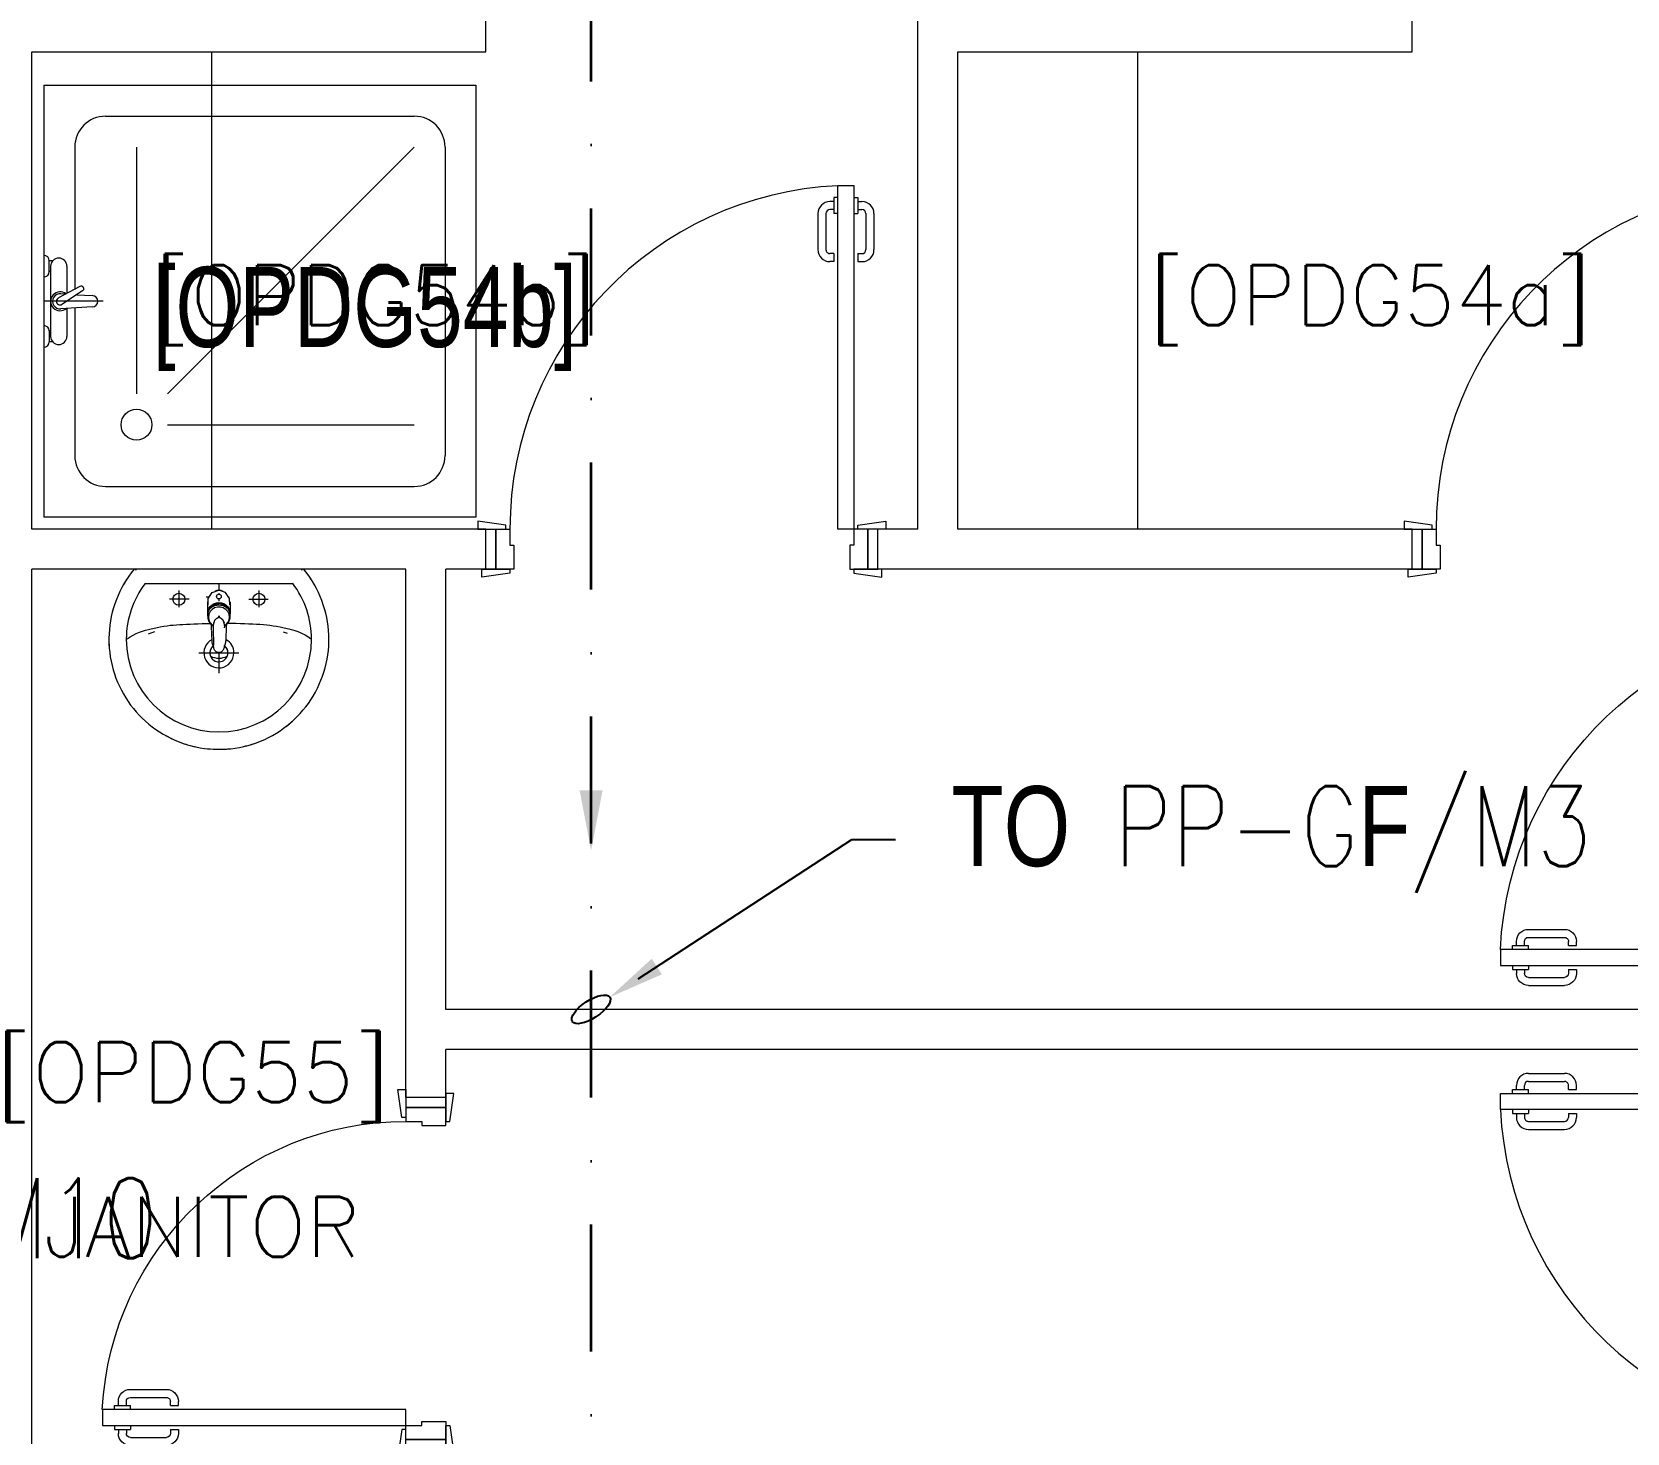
# Model space of a CAD drawing. Header units: inches. Extents: x -12418 to 57169, y -29325 to 19878.
# Drawn here: x 15618 to 19606, y 3880 to 7383 of the extents above; entities that cross this region are included whole.
import ezdxf
from ezdxf import colors
from ezdxf.entities.mleader import LeaderData, LeaderLine
from ezdxf.math import Vec2, Vec3

# ---------------------------------------------------------------- set-up
doc = ezdxf.new("R2010")
doc.units = ezdxf.units.IN
doc.header["$LTSCALE"] = 25
doc.header["$MEASUREMENT"] = 0
doc.linetypes.add('DASHDOT', pattern=[25.4, 12.7, -6.35, 0, -6.35])
doc.linetypes.add('HIDDEN', pattern=[9.525, 6.35, -3.175])
doc.layers.get('0').update_dxf_attribs({"color": 8})
for name, color, linetype, lineweight in [('00-Ground Floor$0$72_EGR_BASE_TEXT', 252, 'Continuous', 5), ('00-Ground Floor$0$LOADING', 253, 'Continuous', 5), ('00-Ground Floor$0$P-SANR-FIXT', 6, 'Continuous', 18), ('00-Ground Floor$0$P-SANR-FIXT-1', 6, 'Continuous', 13), ('00-Ground Floor$0$SANIT', 250, 'Continuous', 5), ('00-Ground Floor$0$Walls', 251, 'Continuous', 5), ('00-Ground Floor$0$Wooden Joinery', 251, 'Continuous', 5), ('E-LITE-CIRC @ 100', 6, 'Continuous', 25), ('E-LITE-CLNG-CNDT', 6, 'DASHDOT', 35), ('E-POWR-CLNG-CNDT', 6, 'DASHDOT', 35), ('E-POWR-FLOR-CNDT @ 100', 6, 'HIDDEN', 25)]:
    doc.layers.add(name, color=color, linetype=linetype, lineweight=lineweight)
doc.layers.add('00-Ground Floor$0$Meubles', color=7, linetype='Continuous', lineweight=5, true_color=0xa6b1d3)
doc.styles.add('00-Ground Floor$0$SIMPLEX', font='SIMPLEX.shx', dxfattribs={"height": 150})
doc.styles.add('00-Ground Floor$0$X3G_ENTITY_2587F5', font='swisscl.ttf', dxfattribs={"height": 200})
doc.styles.add('DC_Simplex', font='SIMPLEX.shx', dxfattribs={"width": 0.7})

# ---------------------------------------------------------------- blocks, each defined once
blk = doc.blocks.new('00-Ground Floor$0$A$C72370EFE')
at = {"layer": '00-Ground Floor$0$Wooden Joinery'}
for p, q in [((-0.01, -0.03), (-0.01, -0.07)), ((0, -0.03), (-0.01, -0.03)), ((0.04, -0.03), (0.05, -0.03)), ((0.05, -0.03), (0.05, -0.07)), ((-0.05, -0.07), (-0.05, -0.16)), ((-0.03, -0.07), (-0.03, -0.16)), ((-0.01, -0.04), (-0.02, -0.04)), ((-0.01, -0.06), (-0.02, -0.06)), ((0, -0.07), (-0.01, -0.07)), ((0.04, -0.07), (0.05, -0.07)), ((0.05, -0.04), (0.06, -0.04)), ((0.05, -0.06), (0.06, -0.06)), ((0.07, -0.07), (0.07, -0.16)), ((0.09, -0.07), (0.09, -0.16)), ((-0.01, -0.17), (-0.02, -0.17)), ((-0.01, -0.19), (-0.02, -0.19)), ((-0.01, -0.17), (-0.01, -0.19)), ((0.05, -0.17), (0.06, -0.17)), ((0.05, -0.17), (0.05, -0.19)), ((0.05, -0.19), (0.06, -0.19))]:
    blk.add_line(p, q, dxfattribs=at)
for centre, radius, start, end in [((-0.02, -0.07), 0.03, 90, 180), ((-0.02, -0.07), 0.01, 90, 180), ((0.06, -0.07), 0.03, 0, 90), ((0.06, -0.07), 0.01, 0, 90), ((-0.02, -0.16), 0.03, 180, 270), ((-0.02, -0.16), 0.01, 180, 270), ((0.06, -0.16), 0.01, 270, 0), ((0.06, -0.16), 0.03, 270, 0)]:
    blk.add_arc(centre, radius, start, end, dxfattribs=at)
blk = doc.blocks.new('00-Ground Floor$0$A$C5DAD61B4')
at = {"layer": '00-Ground Floor$0$Wooden Joinery'}
for points in [[(80, 959.1), (80, 969.1), (10, 979.1), (10, 959.1)], [(940, 959.1), (940, 969.1), (1010, 979.1), (1010, 959.1)], [(70, 859.1), (70, 849.1), (0, 839.1), (0, 859.1)], [(120, 859.1), (120, 0), (80, 0), (80, 859.1)], [(950, 859.1), (950, 849.1), (1020, 839.1), (1020, 859.1)]]:
    blk.add_lwpolyline(points, close=True, dxfattribs=at)
for points in [[(45, 859.1), (45, 959.1), (20, 959.1), (20, 859.1), (45, 859.1)], [(45, 859.1), (80, 859.1), (80, 899.1), (90, 899.1), (90, 959.1), (45, 959.1), (45, 859.1)], [(975, 859.1), (940, 859.1), (940, 899.1), (930, 899.1), (930, 959.1), (975, 959.1), (975, 859.1)], [(975, 859.1), (975, 959.1), (1000, 959.1), (1000, 859.1), (975, 859.1)]]:
    blk.add_lwpolyline(points, dxfattribs=at)
blk.add_arc((80, 859.1), 860, 272.666, 0, dxfattribs=at)
at = {"layer": '00-Ground Floor$0$Wooden Joinery', "xscale": 999.9999999998854, "yscale": 999.9999999998854, "zscale": 999.9999999998854, "rotation": 180}
blk.add_blockref('00-Ground Floor$0$A$C72370EFE', (120, 0), dxfattribs=at)
blk = doc.blocks.new('00-Ground Floor$0$A$C5FCA3E6B')
at = {"layer": '00-Ground Floor$0$Wooden Joinery'}
for points in [[(80, 858.9), (80, 868.9), (10, 878.9), (10, 858.9)], [(840, 858.9), (840, 868.9), (910, 878.9), (910, 858.9)], [(70, 758.9), (70, 748.9), (0, 738.9), (0, 758.9)], [(120, 758.9), (120, 0), (80, 0), (80, 758.9)], [(850, 758.9), (850, 748.9), (920, 738.9), (920, 758.9)]]:
    blk.add_lwpolyline(points, close=True, dxfattribs=at)
for points in [[(45, 758.9), (45, 858.9), (20, 858.9), (20, 758.9), (45, 758.9)], [(45, 758.9), (80, 758.9), (80, 798.9), (90, 798.9), (90, 858.9), (45, 858.9), (45, 758.9)], [(875, 758.9), (840, 758.9), (840, 798.9), (830, 798.9), (830, 858.9), (875, 858.9), (875, 758.9)], [(875, 758.9), (875, 858.9), (900, 858.9), (900, 758.9), (875, 758.9)]]:
    blk.add_lwpolyline(points, dxfattribs=at)
blk.add_arc((80, 758.9), 760, 273.0171, 0, dxfattribs=at)
at = {"layer": '00-Ground Floor$0$Wooden Joinery', "xscale": 999.9999999998854, "yscale": 999.9999999998854, "zscale": 999.9999999998854, "rotation": 180}
blk.add_blockref('00-Ground Floor$0$A$C72370EFE', (120, 0), dxfattribs=at)
blk = doc.blocks.new('00-Ground Floor$0$FP_138-161_A_00_GFL_-0_080_Einreichung_Grundrisse_100')
at = {"layer": '00-Ground Floor$0$P-SANR-FIXT'}
blk.add_line((-0.0044, -0.0019), (-0.0045, -0.0021), dxfattribs=at)
at = {"layer": '00-Ground Floor$0$P-SANR-FIXT', "flags": 128}
blk.add_lwpolyline([(-0.0057, -0.0037), (-0.0058, -0.0039), (-0.006, -0.004)], dxfattribs=at)
blk = doc.blocks.new('00-Ground Floor$0$FP_139-161_A_00_GFL_-0_080_Einreichung_Grundrisse_100')
at = {"layer": '00-Ground Floor$0$P-SANR-FIXT'}
blk.add_line((0.0045, -0.0022), (0.0044, -0.002), dxfattribs=at)
at = {"layer": '00-Ground Floor$0$P-SANR-FIXT', "flags": 128}
blk.add_lwpolyline([(0.006, -0.004), (0.0059, -0.0039), (0.0057, -0.0038)], dxfattribs=at)
blk = doc.blocks.new('00-Ground Floor$0$IS_Ceraplus_B8204_BIM_BG _1_ - B8204AA - CERAPLUS single lever basin mixer with pop-up waste-V137-161_A_00_GFL_-0_080_Einreichung_Grundrisse_100')
at = {"layer": '00-Ground Floor$0$P-SANR-FIXT-1'}
h = blk.add_hatch(dxfattribs=at)
h.set_pattern_fill('FP_26', color=256, style=0, pattern_type=2)
h.set_pattern_definition([(225, (0.009, 0), (0.010607, -0.010607), []), (315, (0.009, 0), (0.010607, 0.010607), [])])
h.paths.add_polyline_path([(0.0056, -0.002), (0.0058, -0.0024), (0.0058, -0.0021)])
h.paths.add_polyline_path([(0.007, -0.0039), (0.0088, -0.0045), (0.0084, -0.0043)])
at = {"layer": '00-Ground Floor$0$LOADING'}
for p, q in [((-0.028, 0), (-0.028, -0.0281)), ((-0.0274, -0.0337), (-0.0271, -0.0392)), ((-0.0262, -0.0282), (-0.0263, -0.0287)), ((0.0263, -0.0287), (0.0262, -0.0282)), ((0.0262, -0.0293), (0.0263, -0.0287)), ((0.0271, -0.0392), (0.0274, -0.0337)), ((0.028, -0.0281), (0.028, 0)), ((-0.0137, -0.0512), (-0.0129, -0.0517)), ((0.0124, -0.052), (0.0133, -0.0515)), ((0.014, -0.0647), (0.0133, -0.1077)), ((0.0185, -0.0618), (0.019, -0.0539)), ((0.019, -0.0539), (0.0188, -0.0561))]:
    blk.add_line(p, q, dxfattribs=at)
at = {"layer": '00-Ground Floor$0$LOADING', "flags": 128}
for points in [[(-0.0272, -0.0069), (-0.0266, 0.009), (-0.0165, 0.0236), (0, 0.0291)], [(0.0272, -0.0069), (0.0266, 0.009), (0.0165, 0.0236), (0, 0.0291)], [(-0.0271, -0.0393), (-0.027, -0.0403), (-0.0269, -0.0414), (-0.0267, -0.0424), (-0.0265, -0.0434), (-0.0262, -0.0444), (-0.0259, -0.0454), (-0.0255, -0.0464), (-0.0252, -0.0474), (-0.0247, -0.0484), (-0.0243, -0.0493), (-0.0238, -0.0502), (-0.0232, -0.0511), (-0.0226, -0.052), (-0.022, -0.0529), (-0.0214, -0.0537), (-0.0207, -0.0545), (-0.0199, -0.0553), (-0.0192, -0.0561), (-0.0184, -0.0568), (-0.0176, -0.0575), (-0.0173, -0.0577)], [(-0.0176, -0.0568), (-0.0224, -0.0513), (-0.0254, -0.0448), (-0.0264, -0.0376), (-0.0253, -0.0305), (-0.0222, -0.024), (-0.0172, -0.0186), (-0.0109, -0.0147), (-0.0037, -0.0127), (0.0037, -0.0127), (0.0109, -0.0147), (0.0172, -0.0186), (0.0222, -0.024), (0.0253, -0.0305), (0.0264, -0.0376), (0.0254, -0.0448), (0.0224, -0.0513), (0.0176, -0.0568)], [(0.0173, -0.0577), (0.0181, -0.057), (0.0189, -0.0563), (0.0197, -0.0556), (0.0204, -0.0548), (0.0211, -0.054), (0.0218, -0.0532), (0.0224, -0.0523), (0.023, -0.0514), (0.0236, -0.0505), (0.0241, -0.0496), (0.0246, -0.0487), (0.025, -0.0477), (0.0254, -0.0467), (0.0258, -0.0458), (0.0261, -0.0448), (0.0264, -0.0437), (0.0266, -0.0427), (0.0268, -0.0417), (0.027, -0.0407), (0.0271, -0.0396), (0.0271, -0.0393)], [(-0.019, -0.0539), (-0.0185, -0.0615), (-0.0185, -0.0618)], [(-0.0181, -0.0728), (-0.0177, -0.083), (-0.0172, -0.0938)], [(-0.0162, -0.0579), (-0.0156, -0.058), (-0.0151, -0.0581), (-0.0146, -0.0583), (-0.0142, -0.0586), (-0.0139, -0.0588), (-0.0138, -0.0591)], [(-0.0138, -0.0591), (-0.0139, -0.0612), (-0.014, -0.0633)], [(0.0138, -0.0591), (0.0139, -0.0588), (0.0142, -0.0586), (0.0146, -0.0583), (0.0151, -0.0581), (0.0156, -0.058), (0.0162, -0.0579)], [(0.014, -0.0633), (0.0139, -0.0612), (0.0138, -0.0591)], [(0.0171, -0.0578), (0.0174, -0.0575), (0.0176, -0.0568)], [(0.0172, -0.0938), (0.0177, -0.083), (0.0181, -0.0728)], [(0.0184, -0.0651), (0.0184, -0.0652), (0.0184, -0.0652), (0.0184, -0.0652), (0.0184, -0.0654), (0.0184, -0.0655)], [(-0.0129, -0.1142), (-0.0124, -0.1161), (-0.0118, -0.1179), (-0.0109, -0.1197), (-0.0098, -0.1214), (-0.0084, -0.123), (-0.0067, -0.1244), (-0.0047, -0.1255), (-0.0025, -0.1263), (0, -0.1266)], [(0, -0.1266), (0.0025, -0.1263), (0.0047, -0.1255), (0.0067, -0.1244), (0.0084, -0.123), (0.0098, -0.1214), (0.0109, -0.1197), (0.0118, -0.1179), (0.0124, -0.1161), (0.0129, -0.1142)]]:
    blk.add_lwpolyline(points, dxfattribs=at)
at = {"layer": '00-Ground Floor$0$LOADING'}
for centre, radius, start, end in [((0, 0.0135), 0.00603, 0, 180), ((0, 0.0135), 0.00603, 180, 0), ((-0.009, 0), 0.005, 300, 315), ((0.009, 0), 0.005, 225, 240)]:
    blk.add_arc(centre, radius, start, end, dxfattribs=at)
for centre, major_axis, start_param, end_param in [((0, -0.0281), (-0.028, 0), 4.712389, 6.47291), ((0, -0.0321), (0.0275, 0), 3.141823, 3.202701), ((0, -0.0321), (0.0275, 0), 3.239313, 3.439417), ((0, -0.0281), (0.028, 0), 3.371221, 3.483334), ((0, -0.0287), (0.0267, 0), 1.570796, 3.036556), ((0, -0.0287), (0.0263, 0), 2.625648, 2.791756), ((0, -0.0287), (-0.0263, 0), 4.712389, 5.759587), ((0, -0.0281), (0.028, 0), 6.093357, 7.853982), ((0, -0.0287), (0.0267, 0), 0.105099, 1.570796), ((0, -0.0287), (0.0262, 0), 0.523599, 1.570796), ((0, -0.0287), (0.0262, 0), 0.349919, 0.515945), ((0, -0.0287), (0.0267, 0), 6.059374, 6.108652), ((0, -0.0321), (0.0275, 0), 5.985527, 6.185455), ((0, -0.0281), (0.028, 0), 5.94107, 6.05344), ((0, -0.0321), (0.0275, 0), 6.222066, 6.282955), ((0, -0.0312), (0.0248, 0), 4.111947, 4.191073), ((0, -0.0281), (0.028, 0), 4.202431, 4.259552), ((0, -0.0287), (0.0263, 0), 4.169225, 4.2325), ((0, -0.0281), (0.028, 0), 5.172057, 5.222265)]:
    blk.add_ellipse(centre, major_axis=major_axis, ratio=0.961262, start_param=start_param, end_param=end_param, dxfattribs=at)
for points, knots in [([(-0.0215, -0.0162), (-0.0216, -0.0163), (-0.0219, -0.0167), (-0.0227, -0.0177), (-0.0238, -0.0192), (-0.0249, -0.0211), (-0.0258, -0.0231), (-0.0266, -0.0253), (-0.0273, -0.0282), (-0.0275, -0.0305), (-0.0275, -0.0321)], [0.7859035, 0.7859035, 0.7859035, 0.7859035, 0.7916667, 0.8055556, 0.8333333, 0.8611111, 0.8888889, 0.9166667, 0.9444444, 1, 1, 1, 1]), ([(0.021, -0.0157), (0.0208, -0.0154), (0.0203, -0.0149), (0.0192, -0.0139), (0.0177, -0.0127), (0.0161, -0.0117), (0.0148, -0.0109), (0.0138, -0.0104), (0.0127, -0.0099), (0.0113, -0.0093), (0.0087, -0.0084), (0.0048, -0.0075), (0, -0.0071), (-0.0048, -0.0075), (-0.0087, -0.0084), (-0.0113, -0.0093), (-0.0127, -0.0099), (-0.0138, -0.0104), (-0.0148, -0.0109), (-0.0161, -0.0117), (-0.0177, -0.0127), (-0.0191, -0.0139), (-0.0202, -0.0149), (-0.0208, -0.0154), (-0.021, -0.0157)], [0.2222222, 0.2222222, 0.2222222, 0.2222222, 0.2361111, 0.25, 0.2777778, 0.3055556, 0.3194444, 0.3333333, 0.3472222, 0.3611111, 0.3888889, 0.4444444, 0.5, 0.5555556, 0.6111111, 0.6388889, 0.6527778, 0.6666667, 0.6805556, 0.6944444, 0.7222222, 0.75, 0.7638889, 0.7777778, 0.7777778, 0.7777778, 0.7777778]), ([(0, -0.0378), (-0.0005, -0.038), (-0.0012, -0.0384), (-0.0021, -0.0389), (-0.0028, -0.0393), (-0.0035, -0.0397), (-0.0042, -0.04), (-0.0049, -0.0405), (-0.0055, -0.0409), (-0.0061, -0.0414), (-0.0067, -0.0419), (-0.0072, -0.0424), (-0.0078, -0.0429), (-0.0083, -0.0435), (-0.0088, -0.0441), (-0.0092, -0.0446), (-0.0096, -0.0452), (-0.01, -0.0459), (-0.0103, -0.0466), (-0.0105, -0.0472), (-0.0107, -0.0477), (-0.0108, -0.0481), (-0.0109, -0.0484), (-0.0111, -0.0489), (-0.0114, -0.0497), (-0.0118, -0.0509), (-0.0122, -0.0521), (-0.0124, -0.053), (-0.0126, -0.0537), (-0.0128, -0.0544), (-0.0129, -0.0552), (-0.0131, -0.0559), (-0.0132, -0.0566), (-0.0134, -0.0572), (-0.0136, -0.0581), (-0.0137, -0.0587), (-0.0138, -0.0591)], [0, 0, 0, 0, 0.055556, 0.083333, 0.111111, 0.138889, 0.166667, 0.194444, 0.222222, 0.25, 0.277778, 0.305556, 0.333333, 0.361111, 0.388889, 0.416667, 0.444444, 0.472222, 0.5, 0.527778, 0.541667, 0.555556, 0.569444, 0.583333, 0.611111, 0.666667, 0.722222, 0.75, 0.777778, 0.805556, 0.833333, 0.861111, 0.888889, 0.916667, 0.944444, 1, 1, 1, 1]), ([(0, -0.0357), (-0.0006, -0.0357), (-0.0013, -0.0357), (-0.002, -0.0357), (-0.0022, -0.0357)], [0, 0, 0, 0, 0.1, 0.1298359, 0.1298359, 0.1298359, 0.1298359]), ([(0.0022, -0.0357), (0.002, -0.0357), (0.0013, -0.0357), (0.0006, -0.0357), (0, -0.0357)], [0.8701578, 0.8701578, 0.8701578, 0.8701578, 0.9, 1, 1, 1, 1]), ([(0.0138, -0.0591), (0.0137, -0.0587), (0.0136, -0.0581), (0.0134, -0.0572), (0.0132, -0.0566), (0.0131, -0.0559), (0.0129, -0.0552), (0.0128, -0.0544), (0.0126, -0.0537), (0.0124, -0.053), (0.0122, -0.0521), (0.0118, -0.0509), (0.0114, -0.0497), (0.0111, -0.0489), (0.0109, -0.0484), (0.0108, -0.0481), (0.0107, -0.0477), (0.0105, -0.0472), (0.0103, -0.0466), (0.01, -0.0459), (0.0096, -0.0452), (0.0092, -0.0446), (0.0088, -0.0441), (0.0083, -0.0435), (0.0078, -0.0429), (0.0072, -0.0424), (0.0067, -0.0419), (0.0061, -0.0414), (0.0055, -0.0409), (0.0049, -0.0405), (0.0042, -0.04), (0.0035, -0.0397), (0.0028, -0.0393), (0.0021, -0.0389), (0.0012, -0.0384), (0.0005, -0.038), (0, -0.0378)], [0, 0, 0, 0, 0.055556, 0.083333, 0.111111, 0.138889, 0.166667, 0.194444, 0.222222, 0.25, 0.277778, 0.333333, 0.388889, 0.416667, 0.430556, 0.444444, 0.458333, 0.472222, 0.5, 0.527778, 0.555556, 0.583333, 0.611111, 0.638889, 0.666667, 0.694444, 0.722222, 0.75, 0.777778, 0.805556, 0.833333, 0.861111, 0.888889, 0.916667, 0.944444, 1, 1, 1, 1]), ([(0.0275, -0.0321), (0.0275, -0.0305), (0.0273, -0.0282), (0.0266, -0.0253), (0.0258, -0.0231), (0.0249, -0.0211), (0.0238, -0.0192), (0.0227, -0.0177), (0.0219, -0.0167), (0.0216, -0.0163), (0.0215, -0.0162)], [0, 0, 0, 0, 0.0555556, 0.0833333, 0.1111111, 0.1388889, 0.1666667, 0.1944444, 0.2083333, 0.2142181, 0.2142181, 0.2142181, 0.2142181]), ([(-0.0188, -0.0538), (-0.0188, -0.0547), (-0.0186, -0.0582), (-0.0185, -0.0619), (-0.0184, -0.0646)], [0.6724021, 0.6724021, 0.6724021, 0.6724021, 0.75, 1, 1, 1, 1]), ([(-0.0162, -0.0579), (-0.0162, -0.0578), (-0.0163, -0.0578), (-0.0165, -0.0577), (-0.0166, -0.0575), (-0.0167, -0.0574), (-0.0169, -0.0573), (-0.017, -0.0572), (-0.0172, -0.0571), (-0.0173, -0.057), (-0.0175, -0.0569), (-0.0176, -0.0568)], [0, 0, 0, 0, 0.1, 0.2, 0.3, 0.4, 0.5, 0.6, 0.7, 0.8, 1, 1, 1, 1]), ([(-0.0148, -0.0587), (-0.015, -0.0586), (-0.0159, -0.0583), (-0.0167, -0.058), (-0.0172, -0.0578)], [0.8, 0.8, 0.8, 0.8, 0.85, 1, 1, 1, 1]), ([(0.0141, -0.0613), (0.0141, -0.0611), (0.0143, -0.0608), (0.0145, -0.0604), (0.0148, -0.06), (0.0151, -0.0596), (0.0153, -0.0594), (0.0155, -0.0592), (0.0156, -0.059), (0.0158, -0.0588), (0.016, -0.0587), (0.0163, -0.0585), (0.0165, -0.0583), (0.0166, -0.0582)], [0.3333333, 0.3333333, 0.3333333, 0.3333333, 0.4166667, 0.5, 0.5833333, 0.6666667, 0.7083333, 0.75, 0.7916667, 0.8333333, 0.875, 0.9166667, 1, 1, 1, 1]), ([(0.0176, -0.0568), (0.0175, -0.0569), (0.0173, -0.057), (0.0172, -0.0571), (0.017, -0.0572), (0.0169, -0.0573), (0.0167, -0.0574), (0.0166, -0.0575), (0.0165, -0.0577), (0.0163, -0.0578), (0.0162, -0.0578), (0.0162, -0.0579)], [0, 0, 0, 0, 0.2, 0.3, 0.4, 0.5, 0.6, 0.7, 0.8, 0.9, 1, 1, 1, 1]), ([(0.0184, -0.0646), (0.0185, -0.0619), (0.0186, -0.0582), (0.0188, -0.0547), (0.0188, -0.0538)], [0, 0, 0, 0, 0.25, 0.3275586, 0.3275586, 0.3275586, 0.3275586]), ([(-0.0131, -0.1116), (-0.0132, -0.1115), (-0.0135, -0.1109), (-0.0141, -0.1099), (-0.0147, -0.1086), (-0.0153, -0.1072), (-0.0159, -0.1053), (-0.0167, -0.1021), (-0.0171, -0.0992), (-0.0171, -0.0973)], [0.4856715, 0.4856715, 0.4856715, 0.4856715, 0.5, 0.55, 0.6, 0.65, 0.7, 0.8, 1, 1, 1, 1]), ([(-0.0132, -0.1091), (-0.0132, -0.1096), (-0.0132, -0.1103), (-0.0132, -0.1111), (-0.0132, -0.1115), (-0.0132, -0.1118), (-0.0131, -0.1122), (-0.0131, -0.1125), (-0.0131, -0.1128), (-0.0131, -0.1131), (-0.013, -0.1134), (-0.013, -0.1138), (-0.0129, -0.1141), (-0.0129, -0.1142)], [0.2, 0.2, 0.2, 0.2, 0.4, 0.5, 0.55, 0.6, 0.65, 0.7, 0.75, 0.8, 0.85, 0.9, 1, 1, 1, 1]), ([(0.0129, -0.1142), (0.0129, -0.1141), (0.013, -0.1138), (0.013, -0.1134), (0.0131, -0.1131), (0.0131, -0.1128), (0.0131, -0.1125), (0.0131, -0.1122), (0.0132, -0.1118), (0.0132, -0.1115), (0.0132, -0.1111), (0.0132, -0.1103), (0.0132, -0.1096), (0.0132, -0.1091)], [0, 0, 0, 0, 0.1, 0.15, 0.2, 0.25, 0.3, 0.35, 0.4, 0.45, 0.5, 0.6, 0.8, 0.8, 0.8, 0.8]), ([(0.0131, -0.1116), (0.0133, -0.1113), (0.0137, -0.1106), (0.0142, -0.1096), (0.0147, -0.1084), (0.0153, -0.1072), (0.0159, -0.1053), (0.0167, -0.1021), (0.0171, -0.0992), (0.0171, -0.0973)], [-0.5143371, -0.5143371, -0.5143371, -0.5143371, -0.475, -0.4375, -0.4, -0.35, -0.3, -0.2, 0, 0, 0, 0])]:
    blk.add_open_spline(points, degree=3, knots=knots, dxfattribs=at)
for points in [[(-0.0184, -0.0646), (-0.0183, -0.0659), (-0.0182, -0.0684), (-0.0181, -0.0709), (-0.0181, -0.0721)], [(-0.0172, -0.0578), (-0.0171, -0.0578), (-0.0169, -0.058), (-0.0167, -0.0581), (-0.0166, -0.0582)], [(-0.0162, -0.0579), (-0.0162, -0.0579), (-0.0164, -0.0581), (-0.0165, -0.0582), (-0.0166, -0.0583), (-0.0166, -0.0582), (-0.0166, -0.0582)], [(-0.0166, -0.0582), (-0.0163, -0.0585), (-0.0156, -0.059), (-0.0148, -0.0599), (-0.0142, -0.0609), (-0.0139, -0.0617), (-0.0138, -0.0621)], [(-0.014, -0.0633), (-0.014, -0.0633), (-0.014, -0.0633), (-0.014, -0.0633)], [(-0.014, -0.0646), (-0.014, -0.0644), (-0.014, -0.064), (-0.014, -0.0635), (-0.014, -0.0633)], [(0.014, -0.0633), (0.014, -0.0633), (0.014, -0.0633), (0.014, -0.0633)], [(0.014, -0.0633), (0.014, -0.0635), (0.014, -0.064), (0.014, -0.0644), (0.014, -0.0647)], [(0.0172, -0.0578), (0.0168, -0.0579), (0.0158, -0.0583), (0.0147, -0.0587), (0.0141, -0.059)], [(0.0166, -0.0582), (0.0166, -0.0582), (0.0166, -0.0583), (0.0165, -0.0582), (0.0164, -0.0581), (0.0162, -0.0579), (0.0162, -0.0579)], [(0.0166, -0.0582), (0.0167, -0.0582), (0.0168, -0.0581), (0.0169, -0.058), (0.0169, -0.058)], [(0.0169, -0.058), (0.017, -0.0579), (0.0171, -0.0579), (0.0171, -0.0578)], [(0.0181, -0.0721), (0.0181, -0.0709), (0.0182, -0.0684), (0.0183, -0.0659), (0.0184, -0.0646)], [(-0.0172, -0.0938), (-0.0172, -0.0944), (-0.0172, -0.0956), (-0.0171, -0.0967), (-0.0171, -0.0973)], [(0.0171, -0.0973), (0.0171, -0.0967), (0.0172, -0.0956), (0.0172, -0.0944), (0.0172, -0.0938)]]:
    blk.add_open_spline(points, degree=3, dxfattribs=at)
for name in ['00-Ground Floor$0$FP_138-161_A_00_GFL_-0_080_Einreichung_Grundrisse_100', '00-Ground Floor$0$FP_139-161_A_00_GFL_-0_080_Einreichung_Grundrisse_100']:
    blk.add_blockref(name, (0, 0), dxfattribs=at)
blk = doc.blocks.new('00-Ground Floor$0$_100_WB_KER_REN_55x45x18 - _100_WB_KER_REN_55x45x18-V63-161_A_00_GFL_-0_080_Einreichung_Grundrisse_100')
at = {"layer": '00-Ground Floor$0$LOADING'}
for p, q in [((-0.2075, 0.225), (-0.2075, 0.2227)), ((0.2074, 0.225), (-0.2074, 0.225)), ((0.2075, 0.2227), (0.2075, 0.225)), ((-0.1855, 0.1899), (0.1855, 0.1899)), ((-0.1, 0.172), (-0.1, 0.1303)), ((0, 0.1899), (0, 0.1724)), ((0, 0.1656), (0, 0.1628)), ((0.1, 0.172), (0.1, 0.1303)), ((-0.0744, 0.15), (-0.1234, 0.15)), ((-0.0259, 0.155), (-0.0315, 0.155)), ((0, 0.1509), (0, 0.1454)), ((0, 0.1422), (0, 0.1399)), ((0.026, 0.155), (0.0248, 0.155)), ((0.0744, 0.15), (0.1234, 0.15)), ((-0.1763, 0.0637), (-0.1598, 0.0692)), ((0.1605, 0.0691), (0.1707, 0.0656)), ((-0.05, 0.0161), (0.05, 0.0161)), ((0, 0.0168), (0, -0.0348))]:
    blk.add_line(p, q, dxfattribs=at)
at = {"layer": '00-Ground Floor$0$LOADING', "flags": 128}
for points in [[(-0.2121, 0.225), (-0.219, 0.2164), (-0.2254, 0.2075), (-0.2316, 0.1983), (-0.2373, 0.189), (-0.2427, 0.1794), (-0.2476, 0.1696), (-0.2522, 0.1596), (-0.2564, 0.1494), (-0.2602, 0.1391), (-0.2635, 0.1286), (-0.2665, 0.118), (-0.269, 0.1073), (-0.271, 0.0965), (-0.2727, 0.0856), (-0.2739, 0.0747), (-0.2747, 0.0637), (-0.275, 0.0527), (-0.275, 0.05)], [(0.275, 0.05), (0.2748, 0.061), (0.2741, 0.072), (0.273, 0.0829), (0.2715, 0.0938), (0.2695, 0.1046), (0.2671, 0.1154), (0.2643, 0.126), (0.261, 0.1365), (0.2574, 0.1469), (0.2533, 0.1571), (0.2488, 0.1671), (0.2439, 0.177), (0.2387, 0.1866), (0.233, 0.1961), (0.227, 0.2053), (0.2206, 0.2142), (0.2138, 0.2229), (0.2121, 0.225)], [(-0.275, 0.05), (-0.2748, 0.039), (-0.2741, 0.028), (-0.273, 0.0171), (-0.2715, 0.0062), (-0.2695, -0.0046), (-0.2671, -0.0154), (-0.2643, -0.026), (-0.261, -0.0365), (-0.2574, -0.0469), (-0.2533, -0.0571), (-0.2488, -0.0671), (-0.2439, -0.077), (-0.2387, -0.0866), (-0.233, -0.0961), (-0.227, -0.1053), (-0.2206, -0.1142), (-0.2138, -0.1229), (-0.2067, -0.1313), (-0.1993, -0.1395), (-0.1916, -0.1473), (-0.1836, -0.1548), (-0.1752, -0.162), (-0.1666, -0.1688), (-0.1577, -0.1753), (-0.1486, -0.1814), (-0.1392, -0.1872), (-0.1296, -0.1925), (-0.1198, -0.1975), (-0.1098, -0.2021), (-0.0996, -0.2063), (-0.0893, -0.2101), (-0.0788, -0.2135), (-0.0682, -0.2164), (-0.0575, -0.2189), (-0.0467, -0.221), (-0.0359, -0.2227), (-0.0249, -0.2239), (-0.014, -0.2246), (-0.003, -0.225), (0.008, -0.2249), (0.019, -0.2243), (0.03, -0.2234), (0.0409, -0.2219), (0.0517, -0.2201), (0.0625, -0.2178), (0.0731, -0.2151), (0.0837, -0.212), (0.0941, -0.2084), (0.1043, -0.2044), (0.1144, -0.2001), (0.1243, -0.1953), (0.1341, -0.1901), (0.1436, -0.1846), (0.1528, -0.1786), (0.1618, -0.1723), (0.1706, -0.1657), (0.1791, -0.1587), (0.1873, -0.1514), (0.1952, -0.1437), (0.2028, -0.1358), (0.21, -0.1275), (0.217, -0.119), (0.2236, -0.1101), (0.2298, -0.1011), (0.2356, -0.0918), (0.2411, -0.0822), (0.2462, -0.0725), (0.2509, -0.0625), (0.2552, -0.0524), (0.2591, -0.0421), (0.2626, -0.0317), (0.2656, -0.0211), (0.2683, -0.0104), (0.2705, 0.0003), (0.2722, 0.0112), (0.2736, 0.0221), (0.2745, 0.0331), (0.2749, 0.0441), (0.275, 0.05)]]:
    blk.add_lwpolyline(points, dxfattribs=at)
at = {"layer": '00-Ground Floor$0$LOADING'}
for centre in [(-0.1, 0.15), (0.1, 0.15)]:
    blk.add_circle(centre, 0.015, dxfattribs=at)
for centre, radius, start, end in [((0, 0.05), 0.275, 145.9324, 150.3591), ((0, 0.05), 0.275, 140.4788, 141.2381), ((0, 0.05), 0.275, 38.7619, 39.5212), ((0, 0.05), 0.275, 29.6409, 34.0676), ((0, 0.05), 0.2315, 142.8209, 180), ((0, 0.155), 0.0175, 54.0899, 125.9101), ((0, 0.155), 0.0175, 68.869, 83.8798), ((0, 0.05), 0.2315, 0, 37.1791), ((0, 0.155), 0.0175, 251.9463, 258.2346), ((0, 0.05), 0.275, 180, 183.6225), ((0, 0.05), 0.2315, 180, 0), ((0, 0.0161), 0.0375, 117.1305, 0), ((0, 0.0161), 0.0375, 0, 61.4146), ((0, 0.0161), 0.0225, 129.5025, 0), ((0, 0.0161), 0.0225, 180, 193.3417), ((0, 0.0161), 0.0225, 197.0466, 201.508), ((0, 0.0161), 0.0225, 156.725, 162.0134), ((0, 0.05), 0.047, 243.4433, 296.5567), ((0, 0.0161), 0.0225, 138.0808, 143.3939), ((0, 0.0161), 0.0225, 0, 51.4286), ((0, 0.0161), 0.0225, 36.616, 41.9265), ((0, 0.0161), 0.0225, 17.9887, 23.276), ((0, 0.0161), 0.0225, 338.492, 342.9534), ((0, 0.0161), 0.0225, 346.6583, 0), ((0, 0.05), 0.275, 307.6689, 312), ((0, 0.05), 0.275, 240, 245.6589), ((0, 0.05), 0.275, 252, 257.5535), ((0, 0.05), 0.275, 264, 276), ((0, 0.05), 0.275, 282.9241, 288)]:
    blk.add_arc(centre, radius, start, end, dxfattribs=at)
for points, knots in [([(-0.2074, 0.225), (-0.2078, 0.225), (-0.2086, 0.225), (-0.2095, 0.225), (-0.2102, 0.225), (-0.2106, 0.225), (-0.2109, 0.225), (-0.2111, 0.225), (-0.2114, 0.225), (-0.2116, 0.225), (-0.2118, 0.225), (-0.2119, 0.225), (-0.2119, 0.225)], [-1, -1, -1, -1, -0.8333333, -0.6666667, -0.5833333, -0.5, -0.4583333, -0.4166667, -0.3333333, -0.2916667, -0.25, -0.1666667, -0.1666667, -0.1666667, -0.1666667]), ([(0.2119, 0.225), (0.2119, 0.225), (0.2118, 0.225), (0.2116, 0.225), (0.2114, 0.225), (0.2111, 0.225), (0.2109, 0.225), (0.2106, 0.225), (0.2102, 0.225), (0.2095, 0.225), (0.2086, 0.225), (0.2078, 0.225), (0.2074, 0.225)], [-0.8333333, -0.8333333, -0.8333333, -0.8333333, -0.75, -0.7083333, -0.6666667, -0.5833333, -0.5416667, -0.5, -0.4166667, -0.3333333, -0.1666667, 0, 0, 0, 0]), ([(-0.0037, 0.1721), (-0.0046, 0.1719), (-0.0064, 0.1714), (-0.0081, 0.1705), (-0.009, 0.17)], [0.5653198, 0.5653198, 0.5653198, 0.5653198, 0.6111111, 0.6666667, 0.6666667, 0.6666667, 0.6666667]), ([(0.009, 0.17), (0.0086, 0.1703), (0.0077, 0.1708), (0.0059, 0.1715), (0.0046, 0.1719), (0.0037, 0.1721)], [0.3333333, 0.3333333, 0.3333333, 0.3333333, 0.3611111, 0.3888889, 0.4346482, 0.4346482, 0.4346482, 0.4346482]), ([(-0.2294, 0.0509), (-0.2103, 0.066), (-0.1431, 0.0839), (-0.1084, 0.0863), (-0.0496, 0.0893), (-0.0206, 0.0899)], [0.0392191, 0.0392191, 0.0392191, 0.0392191, 0.1715289, 0.4228457, 0.6475389, 0.6475389, 0.6475389, 0.6475389]), ([(0.0209, 0.0903), (0.0512, 0.0901), (0.1113, 0.0879), (0.1514, 0.0828), (0.2115, 0.0665), (0.2292, 0.052)], [0.7533082, 0.7533082, 0.7533082, 0.7533082, 0.9865548, 1.235629, 1.3638988, 1.3638988, 1.3638988, 1.3638988]), ([(-0.0141, 0.0337), (-0.0162, 0.0319), (-0.0207, 0.0267), (-0.0225, 0.02), (-0.0225, 0.0161)], [0.7144203, 0.7144203, 0.7144203, 0.7144203, 0.8333333, 1, 1, 1, 1]), ([(0.0225, 0.0161), (0.0225, 0.0187), (0.0216, 0.0239), (0.0182, 0.0298), (0.0152, 0.0327), (0.0141, 0.0337)], [0, 0, 0, 0, 0.1111111, 0.2222222, 0.285568, 0.285568, 0.285568, 0.285568])]:
    blk.add_open_spline(points, degree=3, knots=knots, dxfattribs=at)
for points in [[(-0.2075, 0.2227), (-0.2075, 0.2231), (-0.2075, 0.2235), (-0.2075, 0.2239)], [(0.2075, 0.2239), (0.2075, 0.2235), (0.2075, 0.2231), (0.2075, 0.2227)], [(-0.1852, 0.1899), (-0.1853, 0.1899), (-0.1854, 0.1899), (-0.1855, 0.1899)], [(-0.0009, 0.1725), (-0.0013, 0.1725), (-0.0018, 0.1724), (-0.0022, 0.1724)], [(0.0022, 0.1724), (0.0018, 0.1724), (0.0013, 0.1725), (0.0009, 0.1725)], [(0.1855, 0.1899), (0.1854, 0.1899), (0.1853, 0.1899), (0.1852, 0.1899)], [(-0.0225, 0.0161), (-0.0225, 0.0147), (-0.0222, 0.012), (-0.0215, 0.0093), (-0.021, 0.008)], [(0.021, 0.008), (0.0215, 0.0093), (0.0222, 0.012), (0.0225, 0.0147), (0.0225, 0.0161)]]:
    blk.add_open_spline(points, degree=3, dxfattribs=at)
at = {"layer": '00-Ground Floor$0$LOADING', "xscale": -1, "rotation": 5.088887490341627e-12}
blk.add_blockref('00-Ground Floor$0$IS_Ceraplus_B8204_BIM_BG _1_ - B8204AA - CERAPLUS single lever basin mixer with pop-up waste-V137-161_A_00_GFL_-0_080_Einreichung_Grundrisse_100', (0, 0.1434), dxfattribs=at)
blk = doc.blocks.new('00-Ground Floor')
at = {"layer": '00-Ground Floor$0$Meubles'}
for p, q in [((16067.9, 6139.1, 0), (16067.9, 7332.6, 0)), ((18382.9, 6139.1, 0), (18382.9, 7332.6, 0))]:
    blk.add_line(p, q, dxfattribs=at)
at = {"layer": '00-Ground Floor$0$SANIT'}
for p, q in [((15647.9, 7249.1, 0), (15647.9, 6169.1, 0)), ((15647.9, 7249.1, 0), (16727.9, 7249.1, 0)), ((16727.9, 7249.1, 0), (16727.9, 6169.1, 0)), ((15802.2, 7172, 0), (16573.6, 7172, 0)), ((15725.1, 7094.8, 0), (15725.1, 6739, 0)), ((15879.4, 7094.8, 0), (15879.4, 6477.7, 0)), ((15956.5, 6477.7, 0), (16573.6, 7094.8, 0)), ((16650.8, 7094.8, 0), (16650.8, 6323.4, 0)), ((15661.4, 6783.4, 0), (15661.4, 6810.4, 0)), ((15670, 6810.4, 0), (15661.4, 6810.4, 0)), ((15664.8, 6783.4, 0), (15661.4, 6783.4, 0)), ((15664.8, 6796.9, 0), (15664.8, 6621.4, 0)), ((15705.3, 6796.9, 0), (15705.3, 6728.4, 0)), ((15738, 6745.9, 0), (15684.5, 6717.4, 0)), ((15796.4, 6709.1, 0), (15647.9, 6709.1, 0)), ((15702.9, 6727.2, 0), (15690.6, 6727.9, 0)), ((15744.5, 6735.1, 0), (15693.1, 6701.3, 0)), ((15730, 6725.6, 0), (15768.8, 6723.3, 0)), ((15768.8, 6695, 0), (15690.6, 6690.4, 0)), ((15705.3, 6691.2, 0), (15705.3, 6621.4, 0)), ((15725.1, 6692.4, 0), (15725.1, 6323.4, 0)), ((15661.4, 6634.9, 0), (15661.4, 6607.9, 0)), ((15664.8, 6634.9, 0), (15661.4, 6634.9, 0)), ((15670, 6607.9, 0), (15661.4, 6607.9, 0)), ((15956.5, 6400.6, 0), (16573.6, 6400.6, 0)), ((15802.2, 6246.3, 0), (16573.6, 6246.3, 0)), ((16727.9, 6169.1, 0), (15647.9, 6169.1, 0))]:
    blk.add_line(p, q, dxfattribs=at)
blk.add_circle((15879.4, 6400.6, 0), 38.6, dxfattribs=at)
for centre, radius, start, end in [((15802.2, 7094.8, 0), 77.1, 90, 180), ((16573.6, 7094.8, 0), 77.1, 0, 90), ((15647.9, 6810.4, 0), 13.5, 0, 90), ((15647.9, 6783.4, 0), 13.5, 270, 0), ((15685.1, 6796.9, 0), 20.3, 0, 180), ((15741.3, 6740.5, 0), 6.3, 300.6852, 120.6852), ((15688.4, 6709.1, 0), 23.6, 50.7474, 310.368), ((15688.4, 6709.1, 0), 18.9, 83.2671, 276.7329), ((15688.4, 6709.1, 0), 9.13, 115.4127, 305.9577), ((15768.8, 6709.1, 0), 14.2, 270, 90), ((15647.9, 6634.9, 0), 13.5, 0, 90), ((15685.1, 6621.4, 0), 20.3, 180, 0), ((15647.9, 6607.9, 0), 13.5, 270, 0), ((15802.2, 6323.4, 0), 77.1, 180, 270), ((16573.6, 6323.4, 0), 77.1, 270, 0)]:
    blk.add_arc(centre, radius, start, end, dxfattribs=at)
at = {"layer": '00-Ground Floor$0$Walls'}
for p, q in [((17832.9, 6139.1, 0), (17832.9, 8572.6, 0)), ((17832.9, 6139.1, 0), (17832.9, 8572.6, 0)), ((16752.9, 7332.6, 0), (16752.9, 7432.6, 0)), ((19067.9, 7332.6, 0), (19067.9, 7432.6, 0)), ((15617.9, 6139.1, 0), (15617.9, 7332.6, 0)), ((15617.9, 7332.6, 0), (16752.9, 7332.6, 0)), ((17932.9, 6139.1, 0), (17932.9, 7332.6, 0)), ((17932.9, 7332.6, 0), (19067.9, 7332.6, 0)), ((16752.9, 6139.1, 0), (15617.9, 6139.1, 0)), ((16752.9, 6039.1, 0), (16752.9, 6139.1, 0)), ((17832.9, 6139.1, 0), (17732.9, 6139.1, 0)), ((17732.9, 6039.1, 0), (17732.9, 6139.1, 0)), ((19067.9, 6139.1, 0), (17932.9, 6139.1, 0)), ((19067.9, 6039.1, 0), (19067.9, 6139.1, 0)), ((15617.9, 3739.1, 0), (15617.9, 6039.1, 0)), ((16552.9, 6039.1, 0), (15617.9, 6039.1, 0)), ((16552.9, 4719.1, 0), (16552.9, 6039.1, 0)), ((16752.9, 6039.1, 0), (16652.9, 6039.1, 0)), ((16652.9, 4939.1, 0), (16652.9, 6039.1, 0)), ((19067.9, 6039.1, 0), (17732.9, 6039.1, 0)), ((20147.9, 4939.1, 0), (16652.9, 4939.1, 0)), ((20147.9, 4839.1, 0), (16652.9, 4839.1, 0)), ((16652.9, 4719.1, 0), (16652.9, 4839.1, 0)), ((16652.9, 4719.1, 0), (16552.9, 4719.1, 0))]:
    blk.add_line(p, q, dxfattribs=at)
at = {"layer": '00-Ground Floor$0$LOADING', "xscale": 1000, "yscale": 1000, "zscale": 1000}
blk.add_blockref('00-Ground Floor$0$_100_WB_KER_REN_55x45x18 - _100_WB_KER_REN_55x45x18-V63-161_A_00_GFL_-0_080_Einreichung_Grundrisse_100', (16085.4, 5814.1, 0), dxfattribs=at)
at = {"layer": '00-Ground Floor$0$Wooden Joinery'}
for p, rotation in [((17752.9, 6998.2, 0), 180), ((20067.9, 6998.2, 0), 180), ((19288.9, 4809.1, 0), 270)]:
    blk.add_blockref('00-Ground Floor$0$A$C5DAD61B4', p, dxfattribs=dict(at, rotation=rotation))
at = {"layer": '00-Ground Floor$0$Wooden Joinery', "xscale": -1, "rotation": 270}
for name, p in [('00-Ground Floor$0$A$C5DAD61B4', (19288.9, 4969.1, 0)), ('00-Ground Floor$0$A$C5FCA3E6B', (15794, 3819.1, 0))]:
    blk.add_blockref(name, p, dxfattribs=at)
at = {"layer": '00-Ground Floor$0$72_EGR_BASE_TEXT', "style": '00-Ground Floor$0$X3G_ENTITY_2587F5'}
blk.add_text('[OPDG54b]', height=200, dxfattribs=at).set_placement((15920, 6594.9, 0))
at = {"layer": '00-Ground Floor$0$72_EGR_BASE_TEXT', "char_height": 150, "attachment_point": 2, "style": '00-Ground Floor$0$SIMPLEX'}
for s, insert in [('[OPDG54b]', (16477, 6799.3, 0)), ('[OPDG54a]', (18963.6, 6799.3, 0)), ('[OPDG55]', (16020.8, 4857.2, 0)), ('JANITOR', (16042.9, 4470.6, 0))]:
    blk.add_mtext(s, dxfattribs=dict(at, insert=insert))
blk = doc.blocks.new('*U25')
blk.add_hatch(color=256).paths.add_polyline_path([(0.287, 0), (0, 1.5), (-0.287, 0)])
blk = doc.blocks.new('ARR0W')
at = {"color": 45}
blk.add_ellipse((0, 0), major_axis=(0.4, 0), ratio=0.4, dxfattribs=at)
at = {"color": 45, "ltscale": 0.5}
blk.add_solid([(-1.4, 0.167), (-0.4, 0), (-1.4, -0.167)], dxfattribs=at)

msp = doc.modelspace()

# ---------------------------------------------------------------- linework, layer by layer
at = {"layer": 'E-POWR-CLNG-CNDT', "elevation": 0}
msp.add_lwpolyline([(17015.8, -997.4), (17015.8, 7882.7, -0.414214), (17090.8, 7957.7), (17235.5, 7957.7, 0.285358), (17302.7, 7999.5), (17460.4, 8318.6)], format="xyb", dxfattribs=at)

# ---------------------------------------------------------------- block references
at = {"layer": 'E-LITE-CLNG-CNDT'}
msp.add_blockref('00-Ground Floor', (0, 0), dxfattribs=at)
at = {"layer": 'E-POWR-FLOR-CNDT @ 100', "xscale": 100, "yscale": 100, "zscale": 100, "rotation": 180}
msp.add_blockref('*U25', (17015.8, 5486.4, 0), dxfattribs=at)

# ---------------------------------------------------------------- leaders
at = {"layer": 'E-LITE-CIRC @ 100'}
ml = msp.add_multileader_mtext('Standard', dxfattribs=at)
ml.set_content('{\\Fdc_el_romans|c0;\\W0.8;TO\\Fromans|c0; \\Fsimplex|c0;PP-G\\Fdc_el_romans|c0;F\\Fsimplex|c0;/M3}', color=256, style='DC_Simplex')
ml.set_leader_properties()
ml.set_arrow_properties(name='ARR0W')
ml.build(insert=Vec2(0, 0))
ml.multileader.update_dxf_attribs({"dogleg_length": 200, "arrow_head_size": 140, "scale": 100})
ctx = ml.context
ctx.base_point, ctx.scale, ctx.char_height, ctx.arrow_head_size, ctx.landing_gap_size, ctx.plane_origin, ctx.plane_x_axis, ctx.plane_y_axis = Vec3(17776.5, 5363.8, 0), 100, 200, 140, 140, Vec3(24907.2, -3276.2, 0), Vec3(1, 0.000001, 0), Vec3(-0.000001, 1, 0)
notes = []
notes.append((ctx, [(0, (1, 1, 0), (17667.7, 5363.8, 0), (1, 0.000001, 0), 108.8, [(0, [(17015.8, 4939.1, 0)], 0, [])])]))
ctx.mtext.insert, ctx.mtext.text_direction, ctx.mtext.rotation, ctx.mtext.flow_direction = Vec3(17916.5, 5497.1, 0), Vec3(1, 0.000001, 0), 0.000001, 5
ml = msp.add_multileader_mtext('Standard', dxfattribs=at)
ml.set_content('{\\Fdc_el_romans|c0;\\W0.8;TO\\Fromans|c0; \\Fsimplex|c0;PP-G\\Fdc_el_romans|c0;F\\Fsimplex|c0;/M10}', color=256, style='DC_Simplex')
ml.set_leader_properties()
ml.set_arrow_properties(name='ARR0W')
ml.build(insert=Vec2(0, 0))
ml.multileader.update_dxf_attribs({"dogleg_length": 200, "arrow_head_size": 140, "scale": 100})
ctx = ml.context
ctx.base_point, ctx.scale, ctx.char_height, ctx.arrow_head_size, ctx.landing_gap_size, ctx.plane_origin, ctx.plane_x_axis, ctx.plane_y_axis = Vec3(14055.5, 4383.6, 0), 100, 200, 140, 140, Vec3(23331.1, -609.8, 0), Vec3(1, 0.000001, 0), Vec3(-0.000001, 1, 0)
notes.append((ctx, [(0, (1, 1, 0), (13946.7, 4383.6, 0), (1, 0.000001, 0), 108.8, [(0, [(13604.2, 4985.2, 0)], 0, [])])]))
ctx.mtext.insert, ctx.mtext.text_direction, ctx.mtext.rotation, ctx.mtext.flow_direction = Vec3(14195.5, 4516.9, 0), Vec3(1, 0.000001, 0), 0.000001, 5
for ctx, leaders in notes:
    for number, flags, end, landing, length, lines in leaders:
        leader = LeaderData()
        leader.index, (leader.has_last_leader_line, leader.has_dogleg_vector, leader.attachment_direction) = number, flags
        leader.last_leader_point, leader.dogleg_vector, leader.dogleg_length = Vec3(end), Vec3(landing), length
        for number, points, colour, breaks in lines:
            line = LeaderLine()
            line.index, line.vertices, line.color, line.breaks = number, Vec3.list(points), colors.encode_raw_color(colour), breaks
            leader.lines.append(line)
        ctx.leaders.append(leader)

doc.saveas('drawing.dxf')
